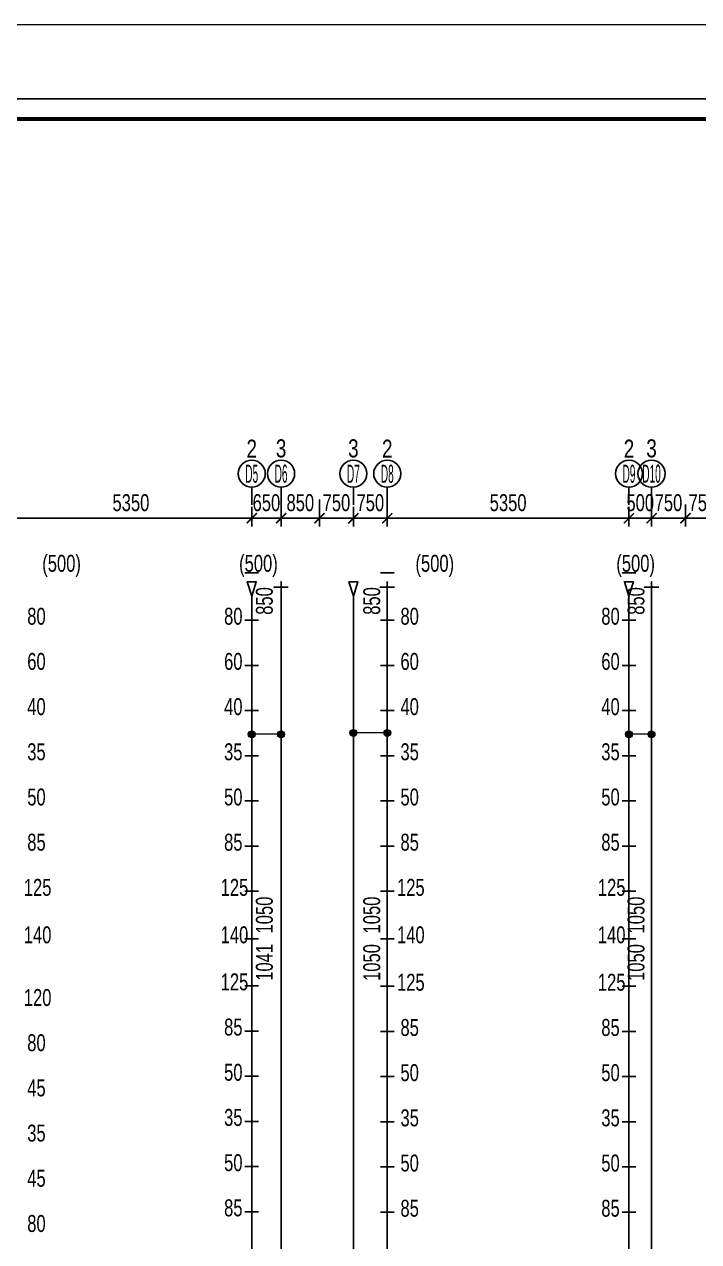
# Model space of a CAD drawing. Header units: millimetres. Extents: x 4465111 to 4895522, y 2166116 to 2541221.
# Drawn here: x 4650797 to 4665724, y 2228288 to 2255224 of the extents above; entities that cross this region are included whole.
import ezdxf
from ezdxf.enums import TextEntityAlignment as Align

# ---------------------------------------------------------------- set-up
doc = ezdxf.new("R2010")
doc.units = ezdxf.units.MM
doc.header["$LTSCALE"] = 50
doc.header["$MEASUREMENT"] = 0
doc.layers.get('DEFPOINTS').update_dxf_attribs({"lineweight": 9})
for name, color, linetype in [('BREAK_LINE', 7, 'Continuous'), ('CDC-KHUNGTEN', 7, 'Continuous'), ('CDC.06.TEXT', 2, 'Continuous'), ('KCS_TEXT', 2, 'Continuous'), ('S- Border', 6, 'Continuous'), ('SP-Reinforcement', 4, 'Continuous')]:
    doc.layers.add(name, color=color, linetype=linetype)
doc.layers.add('Current_plane_Tendon', color=7, linetype='Continuous', true_color=0xab0000)
for name, color, linetype, lineweight in [('S-dims', 8, 'Continuous', 15), ('S-text', 3, 'Continuous', 20), ('S-Thin', 253, 'Continuous', 15)]:
    doc.layers.add(name, color=color, linetype=linetype, lineweight=lineweight)
doc.styles.add('KCS_BIGTEXT', font='arial.ttf', dxfattribs={"width": 0.75})
doc.styles.add('KCS_SMTEXT', font='arial.ttf', dxfattribs={"width": 0.7})
doc.dimstyles.new('KCS_DIM150', dxfattribs={"dimscale": 150, "dimtxt": 2.5, "dimasz": 1.5, "dimexe": 1.2, "dimexo": 0, "dimgap": 1, "dimtad": 1, "dimdec": 0, "dimzin": 0, "dimdsep": 46, "dimtxsty": 'KCS_SMTEXT', "dimblk": 'ARCHTICK', "dimcen": 0, "dimdle": 1, "dimclrd": 1, "dimclre": 1, "dimclrt": 2, "dimadec": 0, "dimazin": 0, "dimtfac": 1, "dimtdec": 0, "dimtix": 1, "dimtmove": 2, "dimatfit": 3, "dimfxl": 1, "dimtolj": 1, "dimtzin": 0, "dimarcsym": 0})
doc.dimstyles.new('KCS_DIM150A', dxfattribs={"dimscale": 150, "dimtxt": 2.5, "dimasz": 3, "dimexe": 1.2, "dimexo": 0, "dimgap": 1, "dimtad": 1, "dimdec": 0, "dimzin": 0, "dimdsep": 46, "dimtxsty": 'KCS_SMTEXT', "dimblk": 'ARCHTICK', "dimcen": 0, "dimdle": 1, "dimse1": 1, "dimse2": 1, "dimsd1": 1, "dimsd2": 1, "dimclrd": 1, "dimclre": 1, "dimclrt": 3, "dimadec": 0, "dimazin": 0, "dimtfac": 1, "dimtdec": 0, "dimtix": 1, "dimtmove": 2, "dimatfit": 3, "dimfxl": 1, "dimtolj": 1, "dimtzin": 0, "dimarcsym": 0})

# ---------------------------------------------------------------- blocks, each defined once
blk = doc.blocks.new('*U235')
at = {"layer": 'S- Border'}
blk.add_lwpolyline([(0, 0), (392, 0)], dxfattribs=at)
blk.add_circle((692, 0), 300, dxfattribs=at)
at = {"layer": 'SP-Reinforcement'}
for points in [[(-25680, -160), (-25680, 160), (-25680, 0), (-25800, 0), (-4904, 0)], [(-2700, 0), (-4904, 0)], [(-2700, 0), (-2020, 0), (-1700, 100), (-1700, -100), (-2020, 0)]]:
    blk.add_lwpolyline(points, dxfattribs=at)
at = {"layer": 'S-text', "style": 'KCS_BIGTEXT', "width": 0.75}
blk.add_attdef('COUNT', text='', height=400, rotation=270, dxfattribs=at).set_placement((1646, 0), align=Align.MIDDLE_CENTER)
blk = doc.blocks.new('*U251')
at = {"layer": 'S- Border'}
blk.add_lwpolyline([(0, 0), (392, 0)], dxfattribs=at)
blk.add_circle((692, 0), 300, dxfattribs=at)
at = {"layer": 'SP-Reinforcement'}
blk.add_lwpolyline([(-1820, -160), (-1820, 160), (-1820, 0), (-1700, 0), (-22597, 0)], dxfattribs=at)
at = {"layer": 'S-text', "style": 'KCS_BIGTEXT', "width": 0.75}
blk.add_attdef('COUNT', text='', height=400, rotation=270, dxfattribs=at).set_placement((1646, 0), align=Align.MIDDLE_CENTER)
blk = doc.blocks.new('*U249')
at = {"layer": 'S- Border'}
blk.add_lwpolyline([(0, 0), (392, 0)], dxfattribs=at)
blk.add_circle((692, 0), 300, dxfattribs=at)
at = {"layer": 'SP-Reinforcement'}
for points in [[(-27030, -160), (-27030, 160), (-27030, 0), (-27150, 0), (-5104, 0)], [(-2900, 0), (-5104, 0)], [(-2900, 0), (-2020, 0), (-1700, 100), (-1700, -100), (-2020, 0)]]:
    blk.add_lwpolyline(points, dxfattribs=at)
at = {"layer": 'S-text', "style": 'KCS_BIGTEXT', "width": 0.75}
blk.add_attdef('COUNT', text='', height=400, rotation=270, dxfattribs=at).set_placement((1646, 0), align=Align.MIDDLE_CENTER)
blk = doc.blocks.new('*U223')
at = {"layer": 'S- Border'}
blk.add_lwpolyline([(0, 0), (392, 0)], dxfattribs=at)
blk.add_circle((692, 0), 300, dxfattribs=at)
at = {"layer": 'SP-Reinforcement'}
blk.add_lwpolyline([(-1820, -160), (-1820, 160), (-1820, 0), (-1700, 0), (-22397, 0)], dxfattribs=at)
at = {"layer": 'S-text', "style": 'KCS_BIGTEXT', "width": 0.75}
blk.add_attdef('COUNT', text='', height=400, rotation=270, dxfattribs=at).set_placement((1646, 0), align=Align.MIDDLE_CENTER)
blk = doc.blocks.new('*U250')
at = {"layer": 'S- Border'}
blk.add_lwpolyline([(0, 0), (392, 0)], dxfattribs=at)
blk.add_circle((692, 0), 300, dxfattribs=at)
at = {"layer": 'SP-Reinforcement'}
for points in [[(-25680, -160), (-25680, 160), (-25680, 0), (-25800, 0), (-5104, 0)], [(-2900, 0), (-5104, 0)], [(-2900, 0), (-2020, 0), (-1700, 100), (-1700, -100), (-2020, 0)]]:
    blk.add_lwpolyline(points, dxfattribs=at)
at = {"layer": 'S-text', "style": 'KCS_BIGTEXT', "width": 0.75}
blk.add_attdef('COUNT', text='', height=400, rotation=270, dxfattribs=at).set_placement((1646, 0), align=Align.MIDDLE_CENTER)
blk = doc.blocks.new('*U248')
at = {"layer": 'S- Border'}
blk.add_lwpolyline([(0, 0), (392, 0)], dxfattribs=at)
blk.add_circle((692, 0), 300, dxfattribs=at)
at = {"layer": 'SP-Reinforcement'}
blk.add_lwpolyline([(-1820, -160), (-1820, 160), (-1820, 0), (-1700, 0), (-23947, 0)], dxfattribs=at)
at = {"layer": 'S-text', "style": 'KCS_BIGTEXT', "width": 0.75}
blk.add_attdef('COUNT', text='', height=400, rotation=270, dxfattribs=at).set_placement((1646, 0), align=Align.MIDDLE_CENTER)
blk = doc.blocks.new('_ArchTick')
at = {"color": 0, "linetype": 'ByBlock', "const_width": 0.15}
blk.add_lwpolyline([(-0.5, -0.5), (0.5, 0.5)], dxfattribs=at)
blk = doc.blocks.new('*D177')
at = {"layer": 'DEFPOINTS', "color": 0, "transparency": 16777216}
for p in [(4636216, 2327888), (4641566, 2327823), (4641566, 2327574)]:
    blk.add_point(p, dxfattribs=at)
at = {"layer": 'S-dims', "color": 1, "lineweight": -2, "transparency": 16777216}
for p, q in [((4636216, 2327888), (4636216, 2327394)), ((4641566, 2327823), (4641566, 2327394)), ((4636066, 2327574), (4641716, 2327574))]:
    blk.add_line(p, q, dxfattribs=at)
at = {"layer": 'S-dims', "color": 1, "lineweight": -2, "transparency": 16777216, "xscale": 225, "yscale": 225, "zscale": 225, "rotation": 180}
blk.add_blockref('_ArchTick', (4636216, 2327574), dxfattribs=at)
at = {"layer": 'S-dims', "color": 1, "lineweight": -2, "transparency": 16777216, "xscale": 225, "yscale": 225, "zscale": 225}
blk.add_blockref('_ArchTick', (4641566, 2327574), dxfattribs=at)
at = {"layer": 'S-dims', "color": 2, "transparency": 16777216, "insert": (4638891, 2327916), "char_height": 375, "attachment_point": 5, "style": 'KCS_SMTEXT'}
blk.add_mtext('\\A1;5350', dxfattribs=at)
blk = doc.blocks.new('*D178')
at = {"layer": 'DEFPOINTS', "color": 0, "transparency": 16777216}
for p in [(4642216, 2327912, 0), (4641566, 2327823), (4642216, 2327574)]:
    blk.add_point(p, dxfattribs=at)
at = {"layer": 'S-dims', "color": 1, "lineweight": -2, "transparency": 16777216}
for p, q in [((4642216, 2327912), (4642216, 2327394)), ((4641566, 2327823), (4641566, 2327394)), ((4641566, 2327574), (4641341, 2327574)), ((4641566, 2327574), (4642216, 2327574)), ((4642216, 2327574), (4642441, 2327574))]:
    blk.add_line(p, q, dxfattribs=at)
at = {"layer": 'S-dims', "color": 1, "lineweight": -2, "transparency": 16777216, "xscale": 225, "yscale": 225, "zscale": 225}
blk.add_blockref('_ArchTick', (4641566, 2327574), dxfattribs=at)
at = {"layer": 'S-dims', "color": 1, "lineweight": -2, "transparency": 16777216, "xscale": 225, "yscale": 225, "zscale": 225, "rotation": 180}
blk.add_blockref('_ArchTick', (4642216, 2327574), dxfattribs=at)
at = {"layer": 'S-dims', "color": 2, "transparency": 16777216, "insert": (4641891, 2327916), "char_height": 375, "attachment_point": 5, "style": 'KCS_SMTEXT'}
blk.add_mtext('\\A1;650', dxfattribs=at)
blk = doc.blocks.new('*D179')
at = {"layer": 'DEFPOINTS', "color": 0, "transparency": 16777216}
for p in [(4642216, 2327912, 0), (4643066, 2327988, 0), (4643066, 2327574)]:
    blk.add_point(p, dxfattribs=at)
at = {"layer": 'S-dims', "color": 1, "lineweight": -2, "transparency": 16777216}
for p, q in [((4642216, 2327912), (4642216, 2327394)), ((4643066, 2327988), (4643066, 2327394)), ((4642216, 2327574), (4641991, 2327574)), ((4642216, 2327574), (4643066, 2327574)), ((4643066, 2327574), (4643291, 2327574))]:
    blk.add_line(p, q, dxfattribs=at)
at = {"layer": 'S-dims', "color": 1, "lineweight": -2, "transparency": 16777216, "xscale": 225, "yscale": 225, "zscale": 225}
blk.add_blockref('_ArchTick', (4642216, 2327574), dxfattribs=at)
at = {"layer": 'S-dims', "color": 1, "lineweight": -2, "transparency": 16777216, "xscale": 225, "yscale": 225, "zscale": 225, "rotation": 180}
blk.add_blockref('_ArchTick', (4643066, 2327574), dxfattribs=at)
at = {"layer": 'S-dims', "color": 2, "transparency": 16777216, "insert": (4642641, 2327916), "char_height": 375, "attachment_point": 5, "style": 'KCS_SMTEXT'}
blk.add_mtext('\\A1;850', dxfattribs=at)
blk = doc.blocks.new('*D180')
at = {"layer": 'DEFPOINTS', "color": 0, "transparency": 16777216}
for p in [(4643066, 2327988, 0), (4643816, 2327823), (4643816, 2327574)]:
    blk.add_point(p, dxfattribs=at)
at = {"layer": 'S-dims', "color": 1, "lineweight": -2, "transparency": 16777216}
for p, q in [((4643066, 2327988), (4643066, 2327394)), ((4643816, 2327823), (4643816, 2327394)), ((4643066, 2327574), (4642841, 2327574)), ((4643066, 2327574), (4643816, 2327574)), ((4643816, 2327574), (4644041, 2327574))]:
    blk.add_line(p, q, dxfattribs=at)
at = {"layer": 'S-dims', "color": 1, "lineweight": -2, "transparency": 16777216, "xscale": 225, "yscale": 225, "zscale": 225}
blk.add_blockref('_ArchTick', (4643066, 2327574), dxfattribs=at)
at = {"layer": 'S-dims', "color": 1, "lineweight": -2, "transparency": 16777216, "xscale": 225, "yscale": 225, "zscale": 225, "rotation": 180}
blk.add_blockref('_ArchTick', (4643816, 2327574), dxfattribs=at)
at = {"layer": 'S-dims', "color": 2, "transparency": 16777216, "insert": (4643441, 2327916), "char_height": 375, "attachment_point": 5, "style": 'KCS_SMTEXT'}
blk.add_mtext('\\A1;750', dxfattribs=at)
blk = doc.blocks.new('*D49')
at = {"layer": 'DEFPOINTS', "color": 0, "transparency": 16777216}
for p in [(4644566, 2327903), (4643816, 2327823), (4644566, 2327574)]:
    blk.add_point(p, dxfattribs=at)
at = {"layer": 'S-dims', "color": 1, "lineweight": -2, "transparency": 16777216}
for p, q in [((4644566, 2327903), (4644566, 2327394)), ((4643816, 2327823), (4643816, 2327394)), ((4643816, 2327574), (4643591, 2327574)), ((4643816, 2327574), (4644566, 2327574)), ((4644566, 2327574), (4644791, 2327574))]:
    blk.add_line(p, q, dxfattribs=at)
at = {"layer": 'S-dims', "color": 1, "lineweight": -2, "transparency": 16777216, "xscale": 225, "yscale": 225, "zscale": 225}
blk.add_blockref('_ArchTick', (4643816, 2327574), dxfattribs=at)
at = {"layer": 'S-dims', "color": 1, "lineweight": -2, "transparency": 16777216, "xscale": 225, "yscale": 225, "zscale": 225, "rotation": 180}
blk.add_blockref('_ArchTick', (4644566, 2327574), dxfattribs=at)
at = {"layer": 'S-dims', "color": 2, "transparency": 16777216, "insert": (4644191, 2327916), "char_height": 375, "attachment_point": 5, "style": 'KCS_SMTEXT'}
blk.add_mtext('\\A1;750', dxfattribs=at)
blk = doc.blocks.new('*D50')
at = {"layer": 'DEFPOINTS', "color": 0, "transparency": 16777216}
for p in [(4644566, 2327903), (4649916, 2327823), (4649916, 2327574)]:
    blk.add_point(p, dxfattribs=at)
at = {"layer": 'S-dims', "color": 1, "lineweight": -2, "transparency": 16777216}
for p, q in [((4644566, 2327903), (4644566, 2327394)), ((4649916, 2327823), (4649916, 2327394)), ((4644416, 2327574), (4650066, 2327574))]:
    blk.add_line(p, q, dxfattribs=at)
at = {"layer": 'S-dims', "color": 1, "lineweight": -2, "transparency": 16777216, "xscale": 225, "yscale": 225, "zscale": 225, "rotation": 180}
blk.add_blockref('_ArchTick', (4644566, 2327574), dxfattribs=at)
at = {"layer": 'S-dims', "color": 1, "lineweight": -2, "transparency": 16777216, "xscale": 225, "yscale": 225, "zscale": 225}
blk.add_blockref('_ArchTick', (4649916, 2327574), dxfattribs=at)
at = {"layer": 'S-dims', "color": 2, "transparency": 16777216, "insert": (4647241, 2327916), "char_height": 375, "attachment_point": 5, "style": 'KCS_SMTEXT'}
blk.add_mtext('\\A1;5350', dxfattribs=at)
blk = doc.blocks.new('*D51')
at = {"layer": 'DEFPOINTS', "color": 0, "transparency": 16777216}
for p in [(4650416, 2327881), (4649916, 2327823), (4650416, 2327574)]:
    blk.add_point(p, dxfattribs=at)
at = {"layer": 'S-dims', "color": 1, "lineweight": -2, "transparency": 16777216}
for p, q in [((4650416, 2327881), (4650416, 2327394)), ((4649916, 2327823), (4649916, 2327394)), ((4649916, 2327574), (4649691, 2327574)), ((4649916, 2327574), (4650416, 2327574)), ((4650416, 2327574), (4650641, 2327574))]:
    blk.add_line(p, q, dxfattribs=at)
at = {"layer": 'S-dims', "color": 1, "lineweight": -2, "transparency": 16777216, "xscale": 225, "yscale": 225, "zscale": 225}
blk.add_blockref('_ArchTick', (4649916, 2327574), dxfattribs=at)
at = {"layer": 'S-dims', "color": 1, "lineweight": -2, "transparency": 16777216, "xscale": 225, "yscale": 225, "zscale": 225, "rotation": 180}
blk.add_blockref('_ArchTick', (4650416, 2327574), dxfattribs=at)
at = {"layer": 'S-dims', "color": 2, "transparency": 16777216, "insert": (4650166, 2327916), "char_height": 375, "attachment_point": 5, "style": 'KCS_SMTEXT'}
blk.add_mtext('\\A1;500', dxfattribs=at)
blk = doc.blocks.new('*D52')
at = {"layer": 'DEFPOINTS', "color": 0, "transparency": 16777216}
for p in [(4650416, 2327881), (4651166, 2327881, 0), (4651166, 2327574)]:
    blk.add_point(p, dxfattribs=at)
at = {"layer": 'S-dims', "color": 1, "lineweight": -2, "transparency": 16777216}
for p, q in [((4650416, 2327881), (4650416, 2327394)), ((4651166, 2327881), (4651166, 2327394)), ((4650416, 2327574), (4650191, 2327574)), ((4650416, 2327574), (4651166, 2327574)), ((4651166, 2327574), (4651391, 2327574))]:
    blk.add_line(p, q, dxfattribs=at)
at = {"layer": 'S-dims', "color": 1, "lineweight": -2, "transparency": 16777216, "xscale": 225, "yscale": 225, "zscale": 225}
blk.add_blockref('_ArchTick', (4650416, 2327574), dxfattribs=at)
at = {"layer": 'S-dims', "color": 1, "lineweight": -2, "transparency": 16777216, "xscale": 225, "yscale": 225, "zscale": 225, "rotation": 180}
blk.add_blockref('_ArchTick', (4651166, 2327574), dxfattribs=at)
at = {"layer": 'S-dims', "color": 2, "transparency": 16777216, "insert": (4650791, 2327916), "char_height": 375, "attachment_point": 5, "style": 'KCS_SMTEXT'}
blk.add_mtext('\\A1;750', dxfattribs=at)
blk = doc.blocks.new('*D53')
at = {"layer": 'DEFPOINTS', "color": 0, "transparency": 16777216}
for p in [(4651166, 2327881, 0), (4651916, 2327881), (4651916, 2327574)]:
    blk.add_point(p, dxfattribs=at)
at = {"layer": 'S-dims', "color": 1, "lineweight": -2, "transparency": 16777216}
for p, q in [((4651166, 2327881), (4651166, 2327394)), ((4651916, 2327881), (4651916, 2327394)), ((4651166, 2327574), (4650941, 2327574)), ((4651166, 2327574), (4651916, 2327574)), ((4651916, 2327574), (4652141, 2327574))]:
    blk.add_line(p, q, dxfattribs=at)
at = {"layer": 'S-dims', "color": 1, "lineweight": -2, "transparency": 16777216, "xscale": 225, "yscale": 225, "zscale": 225}
blk.add_blockref('_ArchTick', (4651166, 2327574), dxfattribs=at)
at = {"layer": 'S-dims', "color": 1, "lineweight": -2, "transparency": 16777216, "xscale": 225, "yscale": 225, "zscale": 225, "rotation": 180}
blk.add_blockref('_ArchTick', (4651916, 2327574), dxfattribs=at)
at = {"layer": 'S-dims', "color": 2, "transparency": 16777216, "insert": (4651541, 2327916), "char_height": 375, "attachment_point": 5, "style": 'KCS_SMTEXT'}
blk.add_mtext('\\A1;750', dxfattribs=at)
blk = doc.blocks.new('*D106')
at = {"layer": 'DEFPOINTS', "color": 0, "transparency": 16777216}
for p in [(4641830, 2326168, 0), (4641866, 2325318, 0), (4642188, 2325318)]:
    blk.add_point(p, dxfattribs=at)
at = {"layer": 'S-dims', "color": 3, "transparency": 16777216, "insert": (4641847, 2325743), "char_height": 375, "attachment_point": 5, "rotation": 90, "style": 'KCS_SMTEXT'}
blk.add_mtext('\\A1;850', dxfattribs=at)
blk = doc.blocks.new('*D107')
at = {"layer": 'DEFPOINTS', "color": 0, "transparency": 16777216}
for p in [(4641796, 2319318, 0), (4641796, 2318268, 0), (4642188, 2318268)]:
    blk.add_point(p, dxfattribs=at)
at = {"layer": 'S-dims', "color": 3, "transparency": 16777216, "insert": (4641847, 2318793), "char_height": 375, "attachment_point": 5, "rotation": 90, "style": 'KCS_SMTEXT'}
blk.add_mtext('\\A1;1050', dxfattribs=at)
blk = doc.blocks.new('*D108')
at = {"layer": 'DEFPOINTS', "color": 0, "transparency": 16777216}
for p in [(4641796, 2318268, 0), (4641796, 2317227, 0), (4642188, 2317227)]:
    blk.add_point(p, dxfattribs=at)
at = {"layer": 'S-dims', "color": 3, "transparency": 16777216, "insert": (4641847, 2317747), "char_height": 375, "attachment_point": 5, "rotation": 90, "style": 'KCS_SMTEXT'}
blk.add_mtext('\\A1;1041', dxfattribs=at)
blk = doc.blocks.new('*D114')
at = {"layer": 'DEFPOINTS', "color": 0, "transparency": 16777216}
for p in [(4644537, 2326168), (4644537, 2325318, 0), (4644566, 2325318)]:
    blk.add_point(p, dxfattribs=at)
at = {"layer": 'S-dims', "color": 3, "transparency": 16777216, "insert": (4644224, 2325743), "char_height": 375, "attachment_point": 5, "rotation": 90, "style": 'KCS_SMTEXT'}
blk.add_mtext('\\A1;850', dxfattribs=at)
blk = doc.blocks.new('*D115')
at = {"layer": 'DEFPOINTS', "color": 0, "transparency": 16777216}
for p in [(4644716, 2319318, 125), (4644566, 2318268), (4644762, 2318268, 0)]:
    blk.add_point(p, dxfattribs=at)
at = {"layer": 'S-dims', "color": 3, "transparency": 16777216, "insert": (4644224, 2318793), "char_height": 375, "attachment_point": 5, "rotation": 90, "style": 'KCS_SMTEXT'}
blk.add_mtext('\\A1;1050', dxfattribs=at)
blk = doc.blocks.new('*D116')
at = {"layer": 'DEFPOINTS', "color": 0, "transparency": 16777216}
for p in [(4644762, 2318268, 0), (4644566, 2317218), (4644762, 2317218, 0)]:
    blk.add_point(p, dxfattribs=at)
at = {"layer": 'S-dims', "color": 3, "transparency": 16777216, "insert": (4644224, 2317743), "char_height": 375, "attachment_point": 5, "rotation": 90, "style": 'KCS_SMTEXT'}
blk.add_mtext('\\A1;1050', dxfattribs=at)
blk = doc.blocks.new('*D122')
at = {"layer": 'DEFPOINTS', "color": 0, "transparency": 16777216}
for p in [(4650133, 2326168, 0), (4650133, 2325318, 0), (4650416, 2325318)]:
    blk.add_point(p, dxfattribs=at)
at = {"layer": 'S-dims', "color": 3, "transparency": 16777216, "insert": (4650074, 2325743), "char_height": 375, "attachment_point": 5, "rotation": 90, "style": 'KCS_SMTEXT'}
blk.add_mtext('\\A1;850', dxfattribs=at)
blk = doc.blocks.new('*D123')
at = {"layer": 'DEFPOINTS', "color": 0, "transparency": 16777216}
for p in [(4650284, 2319318, 0), (4650284, 2318268, 0), (4650416, 2318268)]:
    blk.add_point(p, dxfattribs=at)
at = {"layer": 'S-dims', "color": 3, "transparency": 16777216, "insert": (4650074, 2318793), "char_height": 375, "attachment_point": 5, "rotation": 90, "style": 'KCS_SMTEXT'}
blk.add_mtext('\\A1;1050', dxfattribs=at)
blk = doc.blocks.new('*D124')
at = {"layer": 'DEFPOINTS', "color": 0, "transparency": 16777216}
for p in [(4650284, 2318268, 0), (4650284, 2317218, 0), (4650416, 2317218)]:
    blk.add_point(p, dxfattribs=at)
at = {"layer": 'S-dims', "color": 3, "transparency": 16777216, "insert": (4650074, 2317743), "char_height": 375, "attachment_point": 5, "rotation": 90, "style": 'KCS_SMTEXT'}
blk.add_mtext('\\A1;1050', dxfattribs=at)
blk = doc.blocks.new('KHUNG TEN')
at = {"layer": 'CDC-KHUNGTEN', "color": 8}
blk.add_lwpolyline([(75096, 1100), (83000, 1100), (83000, 58300), (3000, 58300), (3000, 1100), (75096, 1100)], dxfattribs=at)
at = {"layer": 'CDC-KHUNGTEN', "color": 255, "lineweight": 60}
blk.add_lwpolyline([(74900, 1400), (74900, 58000), (3300, 58000), (3300, 1400), (74900, 1400)], close=True, dxfattribs=at)
at = {"layer": 'DEFPOINTS', "color": 1, "ltscale": 0.2}
blk.add_lwpolyline([(0, 0), (0, 59400), (84100, 59400), (84100, 0), (0, 0)], close=True, dxfattribs=at)
blk = doc.blocks.new('T4- Cap doc')
at = {"layer": 'S-Thin'}
h = blk.add_hatch(color=6, dxfattribs=at)
h.paths.add_polyline_path([(4641565.8, 2322868.8, -1), (4641565.8, 2322715.7)])
h.paths.add_polyline_path([(4641565.8, 2322868.8), (4641565.8, 2322715.7, -1)])
h = blk.add_hatch(color=6, dxfattribs=at)
h.paths.add_polyline_path([(4642215.8, 2322868.8, -1), (4642215.8, 2322715.7)])
h.paths.add_polyline_path([(4642215.8, 2322868.8), (4642215.8, 2322715.7, -1)])
h = blk.add_hatch(color=6, dxfattribs=at)
h.paths.add_polyline_path([(4643815.8, 2322900.9, -1), (4643815.8, 2322747.8)])
h.paths.add_polyline_path([(4643815.8, 2322900.9), (4643815.8, 2322747.8, -1)])
h = blk.add_hatch(color=6, dxfattribs=at)
h.paths.add_polyline_path([(4644565.8, 2322900.9, -1), (4644565.8, 2322747.8)])
h.paths.add_polyline_path([(4644565.8, 2322900.9), (4644565.8, 2322747.8, -1)])
h = blk.add_hatch(color=6, dxfattribs=at)
h.paths.add_polyline_path([(4649915.8, 2322868.8, -1), (4649915.8, 2322715.7)])
h.paths.add_polyline_path([(4649915.8, 2322868.8), (4649915.8, 2322715.7, -1)])
h = blk.add_hatch(color=6, dxfattribs=at)
h.paths.add_polyline_path([(4650415.8, 2322868.8, -1), (4650415.8, 2322715.7)])
h.paths.add_polyline_path([(4650415.8, 2322868.8), (4650415.8, 2322715.7, -1)])
at = {"color": 5, "linetype": 'Continuous'}
for points, elevation in [([(4641415.8, 2326368.1), (4641715.8, 2326368.1)], 500), ([(4644415.8, 2326368.1), (4644715.8, 2326368.1)], 500), ([(4649765.8, 2326368.1), (4650065.8, 2326368.1)], 500), ([(4641415.8, 2325318.1), (4641715.8, 2325318.1)], 80), ([(4644415.8, 2325318.1), (4644715.8, 2325318.1)], 80), ([(4649765.8, 2325318.1), (4650065.8, 2325318.1)], 80), ([(4641415.8, 2324318.1), (4641715.8, 2324318.1)], 60), ([(4644415.8, 2324318.1), (4644715.8, 2324318.1)], 60), ([(4649765.8, 2324318.1), (4650065.8, 2324318.1)], 60), ([(4641415.8, 2323318.1), (4641715.8, 2323318.1)], 40), ([(4644415.8, 2323318.1), (4644715.8, 2323318.1)], 40), ([(4649765.8, 2323318.1), (4650065.8, 2323318.1)], 40), ([(4641415.8, 2322318.1), (4641715.8, 2322318.1)], 35), ([(4644415.8, 2322318.1), (4644715.8, 2322318.1)], 35), ([(4649765.8, 2322318.1), (4650065.8, 2322318.1)], 35), ([(4641415.8, 2321318.1), (4641715.8, 2321318.1)], 50), ([(4644415.8, 2321318.1), (4644715.8, 2321318.1)], 50), ([(4649765.8, 2321318.1), (4650065.8, 2321318.1)], 50), ([(4641415.8, 2320318.1), (4641715.8, 2320318.1)], 85), ([(4644415.8, 2320318.1), (4644715.8, 2320318.1)], 85), ([(4649765.8, 2320318.1), (4650065.8, 2320318.1)], 85), ([(4641415.8, 2319318.1), (4641715.8, 2319318.1)], 125), ([(4644415.8, 2319318.1), (4644715.8, 2319318.1)], 125), ([(4649765.8, 2319318.1), (4650065.8, 2319318.1)], 125), ([(4641415.8, 2318268.1), (4641715.8, 2318268.1)], 140), ([(4644415.8, 2318268.1), (4644715.8, 2318268.1)], 140), ([(4649765.8, 2318268.1), (4650065.8, 2318268.1)], 140), ([(4641415.8, 2317226.7), (4641715.8, 2317226.7)], 125), ([(4644415.8, 2317218.1), (4644715.8, 2317218.1)], 125), ([(4649765.8, 2317218.1), (4650065.8, 2317218.1)], 125), ([(4641415.8, 2316226.7), (4641715.8, 2316226.7)], 85), ([(4644415.8, 2316218.1), (4644715.8, 2316218.1)], 85), ([(4649765.8, 2316218.1), (4650065.8, 2316218.1)], 85), ([(4641415.8, 2315226.7), (4641715.8, 2315226.7)], 50), ([(4644415.8, 2315218.1), (4644715.8, 2315218.1)], 50), ([(4649765.8, 2315218.1), (4650065.8, 2315218.1)], 50), ([(4641415.8, 2314226.7), (4641715.8, 2314226.7)], 35), ([(4644415.8, 2314218.1), (4644715.8, 2314218.1)], 35), ([(4649765.8, 2314218.1), (4650065.8, 2314218.1)], 35), ([(4641415.8, 2313226.7), (4641715.8, 2313226.7)], 50), ([(4644415.8, 2313218.1), (4644715.8, 2313218.1)], 50), ([(4649765.8, 2313218.1), (4650065.8, 2313218.1)], 50), ([(4641415.8, 2312226.7), (4641715.8, 2312226.7)], 85), ([(4644415.8, 2312218.1), (4644715.8, 2312218.1)], 85), ([(4649765.8, 2312218.1), (4650065.8, 2312218.1)], 85)]:
    blk.add_lwpolyline(points, dxfattribs=dict(at, elevation=elevation))
at = {"layer": 'S-Thin', "color": 6}
for p, q in [((4643815.8, 2322613, 3146.7), (4643815.8, 2323035.7, 3146.7)), ((4644565.8, 2322613, 3146.7), (4644565.8, 2323035.7, 3146.7)), ((4641565.8, 2322580.9, 6297.1), (4641565.8, 2323003.6, 6297.1)), ((4642215.8, 2322580.9, 0), (4642215.8, 2323003.6, 0)), ((4649915.8, 2322580.9, 6296.9), (4649915.8, 2323003.6, 6296.9)), ((4650415.8, 2322580.9, 6296.9), (4650415.8, 2323003.6, 6296.9))]:
    blk.add_line(p, q, dxfattribs=at)
at = {"layer": 'S-Thin', "color": 1}
for p, q in [((4642215.8, 2322792.2, 839.6), (4641565.8, 2322792.2, 6297.1)), ((4644565.8, 2322824.3, 3146.7), (4643815.8, 2322824.3, 3146.7)), ((4650415.8, 2322792.2, 6296.9), (4649915.8, 2322792.2, 6296.9))]:
    blk.add_line(p, q, dxfattribs=at)
at = {"layer": 'S-Thin', "color": 6}
for centre in [(4641565.8, 2322792.2, 6297.1), (4642215.8, 2322792.2, 0), (4643815.8, 2322824.3, 3146.7), (4644565.8, 2322824.3, 3146.7), (4649915.8, 2322792.2, 6296.9), (4650415.8, 2322792.2, 6296.9)]:
    blk.add_circle(centre, 76.6, dxfattribs=at)
at = {"layer": 'Current_plane_Tendon'}
ref = blk.add_blockref('*U249', (4641565.8, 2327868.4, 0), dxfattribs=dict(at, rotation=90))
ref.add_attrib('COUNT', '2', dxfattribs={"layer": 'S-text', "height": 400, "style": 'KCS_BIGTEXT', "width": 0.75}).set_placement((4641565.8, 2329112.8, 0), align=Align.MIDDLE_CENTER)
ref = blk.add_blockref('*U248', (4642215.8, 2327868.4, 0), dxfattribs=dict(at, rotation=90))
ref.add_attrib('COUNT', '3', dxfattribs={"layer": 'S-text', "height": 400, "style": 'KCS_BIGTEXT', "width": 0.75}).set_placement((4642215.8, 2329119.9, 0), align=Align.MIDDLE_CENTER)
ref = blk.add_blockref('*U250', (4643815.8, 2327868.4, 0), dxfattribs=dict(at, rotation=90))
ref.add_attrib('COUNT', '3', dxfattribs={"layer": 'S-text', "height": 400, "style": 'KCS_BIGTEXT', "width": 0.75}).set_placement((4643815.8, 2329119.9, 0), align=Align.MIDDLE_CENTER)
ref = blk.add_blockref('*U251', (4644565.8, 2327868.4, 0), dxfattribs=dict(at, rotation=90))
ref.add_attrib('COUNT', '2', dxfattribs={"layer": 'S-text', "height": 400, "style": 'KCS_BIGTEXT', "width": 0.75}).set_placement((4644565.8, 2329112.8, 0), align=Align.MIDDLE_CENTER)
ref = blk.add_blockref('*U235', (4649915.8, 2327868.4), dxfattribs=dict(at, rotation=90))
ref.add_attrib('COUNT', '2', dxfattribs={"layer": 'S-text', "height": 400, "style": 'KCS_BIGTEXT', "width": 0.75}).set_placement((4649915.8, 2329112.8), align=Align.MIDDLE_CENTER)
ref = blk.add_blockref('*U223', (4650415.8, 2327868.4), dxfattribs=dict(at, rotation=90))
ref.add_attrib('COUNT', '3', dxfattribs={"layer": 'S-text', "height": 400, "style": 'KCS_BIGTEXT', "width": 0.75}).set_placement((4650415.8, 2329119.9), align=Align.MIDDLE_CENTER)
at = {"layer": 'KCS_TEXT', "style": 'KCS_SMTEXT', "width": 0.4}
for s, p in [('D5', (4641565.8, 2328558.1)), ('D6', (4642215.8, 2328560.2, 0)), ('D7', (4643815.8, 2328558.1)), ('D8', (4644565.8, 2328558.1)), ('D9', (4649915.8, 2328558.1)), ('D10', (4650415.8, 2328560.2))]:
    blk.add_text(s, height=400, dxfattribs=at).set_placement(p, align=Align.MIDDLE_CENTER)
at = {"layer": 'KCS_TEXT', "style": 'KCS_SMTEXT', "width": 0.7}
for s, p in [('(500)', (4636928.5, 2326389.1, 500)), ('(500)', (4641286, 2326389.1, 500)), ('(500)', (4645190, 2326389.1, 500)), ('(500)', (4649636, 2326389.1, 500)), ('80', (4636596.4, 2325218.1, 80)), ('80', (4640953.9, 2325218.1, 80)), ('80', (4644857.9, 2325218.1, 80)), ('80', (4649303.9, 2325218.1, 80)), ('60', (4636596.4, 2324218.1, 60)), ('60', (4640953.9, 2324218.1, 60)), ('60', (4644857.9, 2324218.1, 60)), ('60', (4649303.9, 2324218.1, 60)), ('40', (4636596.4, 2323218.1, 40)), ('40', (4640953.9, 2323218.1, 40)), ('40', (4644857.9, 2323218.1, 40)), ('40', (4649303.9, 2323218.1, 40)), ('35', (4636596.4, 2322218.1, 35)), ('35', (4640953.9, 2322218.1, 35)), ('35', (4644857.9, 2322218.1, 35)), ('35', (4649303.9, 2322218.1, 35)), ('50', (4636596.4, 2321218.1, 50)), ('50', (4640953.9, 2321218.1, 50)), ('50', (4644857.9, 2321218.1, 50)), ('50', (4649303.9, 2321218.1, 50)), ('85', (4636596.4, 2320218.1, 85)), ('85', (4640953.9, 2320218.1, 85)), ('85', (4644857.9, 2320218.1, 85)), ('85', (4649303.9, 2320218.1, 85)), ('125', (4636520.2, 2319218.1, 125)), ('125', (4640877.7, 2319218.1, 125)), ('125', (4644781.7, 2319218.1, 125)), ('125', (4649227.7, 2319218.1, 125)), ('140', (4636520.2, 2318168.1, 140)), ('140', (4640877.7, 2318168.1, 140)), ('140', (4644781.7, 2318168.1, 140)), ('140', (4649227.7, 2318168.1, 140)), ('125', (4640877.7, 2317126.7, 125)), ('125', (4644781.7, 2317118.1, 125)), ('125', (4649227.7, 2317118.1, 125)), ('120', (4636520.2, 2316780.6, 120)), ('85', (4640953.9, 2316126.7, 85)), ('85', (4644857.9, 2316118.1, 85)), ('85', (4649303.9, 2316118.1, 85)), ('80', (4636596.4, 2315780.6, 80)), ('50', (4640953.9, 2315126.7, 50)), ('50', (4644857.9, 2315118.1, 50)), ('50', (4649303.9, 2315118.1, 50)), ('45', (4636596.4, 2314780.6, 45)), ('35', (4640953.9, 2314126.7, 35)), ('35', (4644857.9, 2314118.1, 35)), ('35', (4649303.9, 2314118.1, 35)), ('35', (4636596.4, 2313780.6, 35)), ('50', (4640953.9, 2313126.7, 50)), ('50', (4644857.9, 2313118.1, 50)), ('50', (4649303.9, 2313118.1, 50)), ('45', (4636596.4, 2312780.6, 45)), ('85', (4640953.9, 2312126.7, 85)), ('85', (4644857.9, 2312118.1, 85)), ('85', (4649303.9, 2312118.1, 85)), ('80', (4636596.4, 2311780.6, 80))]:
    blk.add_text(s, height=375, dxfattribs=at).set_placement(p)
at = {"layer": 'S-dims'}
for base, p1, p2, picture, middle in [((4641565.8, 2327574.5), (4636215.8, 2327888.5), (4641565.8, 2327823.3), '*D177', (4638890.8, 2327916.1)), ((4642215.8, 2327574.5), (4641565.8, 2327823.3), (4642215.8, 2327912.5, 0), '*D178', (4641890.8, 2327916)), ((4643065.8, 2327574.5), (4642215.8, 2327912.5, 0), (4643065.8, 2327988, 0), '*D179', (4642640.8, 2327916)), ((4643815.8, 2327574.5), (4643065.8, 2327988, 0), (4643815.8, 2327823.3), '*D180', (4643440.8, 2327916)), ((4644565.8, 2327574.5), (4643815.8, 2327823.3), (4644565.8, 2327903), '*D49', (4644190.8, 2327916)), ((4649915.8, 2327574.5), (4644565.8, 2327903), (4649915.8, 2327823.3), '*D50', (4647240.8, 2327916.1)), ((4650415.8, 2327574.5), (4649915.8, 2327823.3), (4650415.8, 2327881), '*D51', (4650165.8, 2327916)), ((4651165.8, 2327574.5), (4650415.8, 2327881), (4651165.8, 2327881, 0), '*D52', (4650790.8, 2327916)), ((4651915.8, 2327574.5), (4651165.8, 2327881, 0), (4651915.8, 2327881), '*D53', (4651540.8, 2327916))]:
    dim = blk.add_linear_dim(base=base, p1=p1, p2=p2, dimstyle='KCS_DIM150', dxfattribs=at)
    dim.commit()
    dim.dimension.update_dxf_attribs({"geometry": picture, "text_midpoint": middle})
for base, p1, p2, picture, middle in [((4642188, 2325318.1), (4641829.5, 2326168.1, 0), (4641865.8, 2325318.1, 0), '*D106', (4641846.5, 2325743.1)), ((4644565.8, 2325318.1), (4644537, 2326168.1), (4644537, 2325318.1, 0), '*D114', (4644224.3, 2325743.1)), ((4650415.8, 2325318.1), (4650132.5, 2326168.1, 0), (4650132.5, 2325318.1, 0), '*D122', (4650074.3, 2325743.1)), ((4642188, 2318268.1), (4641795.5, 2319318.1, 0), (4641795.5, 2318268.1, 0), '*D107', (4641846.5, 2318793.1)), ((4644565.8, 2318268.1), (4644715.8, 2319318.1, 125), (4644762, 2318268.1, 0), '*D115', (4644224.3, 2318793.1)), ((4650415.8, 2318268.1), (4650284, 2319318.1, 0), (4650284, 2318268.1, 0), '*D123', (4650074.3, 2318793.1)), ((4642188, 2317226.7), (4641795.5, 2318268.1, 0), (4641795.5, 2317226.7, 0), '*D108', (4641846.5, 2317747.4)), ((4644565.8, 2317218.1), (4644762, 2318268.1, 0), (4644762, 2317218.1, 0), '*D116', (4644224.3, 2317743.1)), ((4650415.8, 2317218.1), (4650284, 2318268.1, 0), (4650284, 2317218.1, 0), '*D124', (4650074.3, 2317743.1))]:
    dim = blk.add_linear_dim(base=base, p1=p1, p2=p2, angle=90, dimstyle='KCS_DIM150A', dxfattribs=at)
    dim.commit()
    dim.dimension.update_dxf_attribs({"geometry": picture, "text_midpoint": middle})

msp = doc.modelspace()

# ---------------------------------------------------------------- block references
at = {"layer": 'BREAK_LINE'}
msp.add_blockref('T4- Cap doc', (14264.7, -83278.3), dxfattribs=at)
at = {"layer": 'CDC.06.TEXT', "xscale": 1.499598482473018, "yscale": 1.499598482473018, "zscale": 1.499598482473018}
msp.add_blockref('KHUNG TEN', (4606220.3, 2166148.3, 0), dxfattribs=at)

doc.saveas('drawing.dxf')
